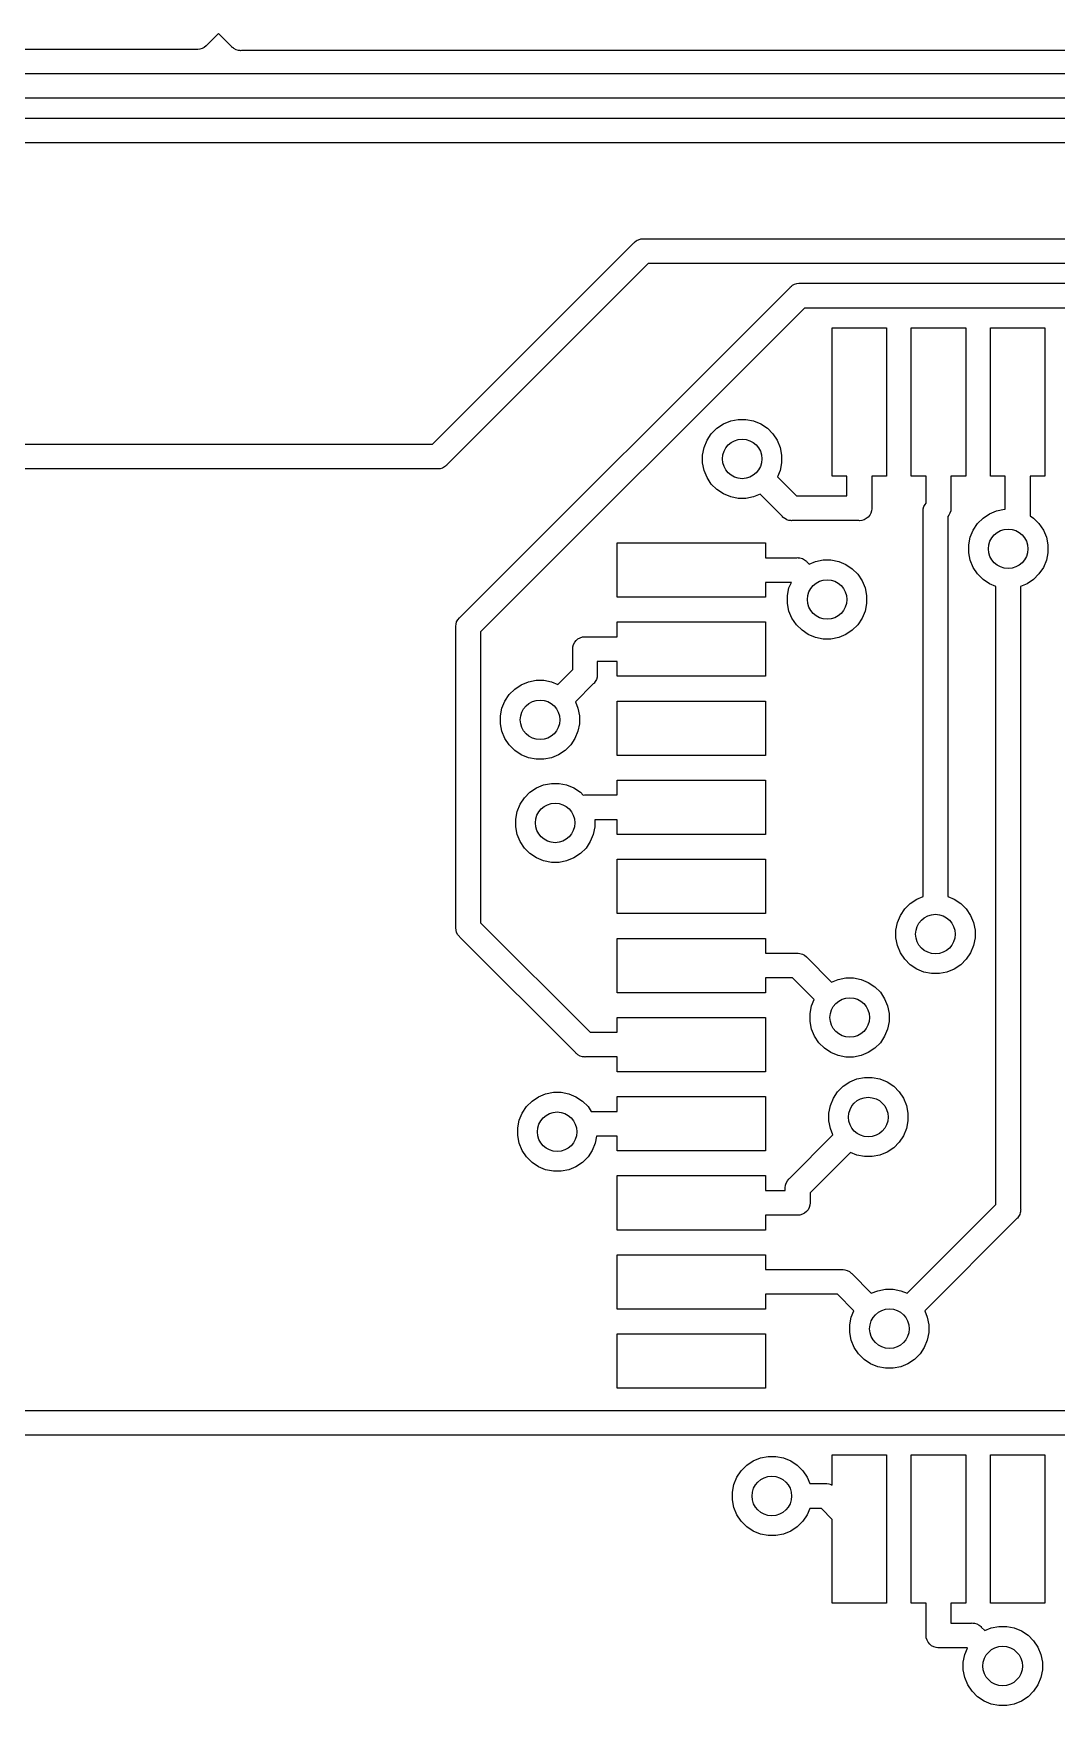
# Model space of a CAD drawing. Extents: x 0.4 to 23, y -16.1 to -0.4.
# Drawn here: x 13.482 to 13.89, y -4.232 to -3.566 of the extents above; entities that cross this region are included whole.
import ezdxf

# ---------------------------------------------------------------- set-up
doc = ezdxf.new("R2010")
doc.units = 0
doc.header["$MEASUREMENT"] = 0
doc.layers.add('BLACK', color=7, linetype='CONTINUOUS')

msp = doc.modelspace()

# ---------------------------------------------------------------- linework, layer by layer
at = {"layer": 'BLACK', "linetype": 'CONTINUOUS'}
for p, q in [((13.5561, -3.56632), (13.5513, -3.57106)), ((13.5613, -3.57156), (13.5561, -3.56632)), ((13.5474, -3.57268), (12.8138, -3.57268)), ((13.5477, -3.5727), (13.5474, -3.57268)), ((13.5479, -3.57268), (13.5477, -3.5727)), ((13.5486, -3.57261), (13.5479, -3.57268)), ((13.5479, -3.57268), (13.5479, -3.57268)), ((13.5496, -3.57232), (13.5486, -3.57261)), ((13.5504, -3.57187), (13.5496, -3.57232)), ((13.5512, -3.57125), (13.5504, -3.57187)), ((13.5513, -3.57106), (13.5512, -3.57125)), ((13.5614, -3.57175), (13.5613, -3.57156)), ((13.5616, -3.5719), (13.5614, -3.57175)), ((13.562, -3.57224), (13.5616, -3.5719)), ((13.5616, -3.5719), (13.5616, -3.5719)), ((13.5622, -3.57236), (13.562, -3.57224)), ((13.5631, -3.57282), (13.5622, -3.57236)), ((13.564, -3.5731), (13.5631, -3.57282)), ((13.5647, -3.57317), (13.564, -3.5731)), ((13.5649, -3.5732), (13.5647, -3.57317)), ((13.5647, -3.57317), (13.5647, -3.57317)), ((13.5652, -3.57317), (13.5649, -3.5732)), ((13.9858, -3.57317), (13.5652, -3.57317)), ((12.3721, -3.58229), (13.9901, -3.58229)), ((13.9919, -3.59213), (12.3703, -3.59213)), ((12.3559, -3.60005), (13.9974, -3.60005)), ((13.9992, -3.60989), (12.3541, -3.60989)), ((13.7224, -3.64889), (13.7228, -3.64869)), ((13.7228, -3.64869), (13.7233, -3.64844)), ((13.7233, -3.64844), (13.7242, -3.64815)), ((13.7242, -3.64815), (13.7249, -3.64808)), ((13.7249, -3.64808), (13.7252, -3.64806)), ((13.7249, -3.64808), (13.7249, -3.64808)), ((13.7252, -3.64806), (13.7254, -3.64808)), ((13.7254, -3.64808), (13.9157, -3.64808)), ((13.6413, -3.72988), (13.7215, -3.64969)), ((13.7215, -3.64969), (13.7217, -3.64951)), ((13.7217, -3.64951), (13.7219, -3.64935)), ((13.7219, -3.64935), (13.7224, -3.64889)), ((13.7219, -3.64935), (13.7219, -3.64935)), ((13.7272, -3.65793), (13.647, -3.73811)), ((13.9139, -3.65793), (13.7272, -3.65793)), ((13.6522, -3.79891), (13.7837, -3.66743)), ((13.7837, -3.66743), (13.7838, -3.66724)), ((13.7838, -3.66724), (13.7842, -3.66696)), ((13.7842, -3.66696), (13.7846, -3.66662)), ((13.7846, -3.66662), (13.7854, -3.66617)), ((13.7854, -3.66617), (13.7864, -3.66589)), ((13.7864, -3.66589), (13.7871, -3.66581)), ((13.7871, -3.66581), (13.7873, -3.66579)), ((13.7871, -3.66581), (13.7871, -3.66581)), ((13.7873, -3.66579), (13.7876, -3.66581)), ((13.7876, -3.66581), (13.9055, -3.66581)), ((13.7894, -3.67566), (13.6604, -3.8046)), ((13.9008, -3.67566), (13.7894, -3.67566)), ((13.8004, -3.7426), (13.8004, -3.68354)), ((13.8004, -3.68354), (13.8221, -3.68354)), ((13.8221, -3.68354), (13.8221, -3.7426)), ((13.8319, -3.7426), (13.8319, -3.68354)), ((13.8319, -3.68354), (13.8536, -3.68354)), ((13.8536, -3.68354), (13.8536, -3.7426)), ((13.8634, -3.7426), (13.8634, -3.68354)), ((13.8634, -3.68354), (13.8851, -3.68354)), ((13.8851, -3.68354), (13.8851, -3.7426)), ((13.7545, -3.72352), (13.7571, -3.72179)), ((13.7571, -3.72179), (13.76, -3.72061)), ((13.76, -3.72061), (13.763, -3.72)), ((13.763, -3.72), (13.7661, -3.72)), ((13.7661, -3.72), (13.7691, -3.72061)), ((13.7691, -3.72061), (13.772, -3.72179)), ((13.772, -3.72179), (13.7746, -3.72352)), ((13.7494, -3.73115), (13.7506, -3.72829)), ((13.7506, -3.72829), (13.7523, -3.72571)), ((13.7523, -3.72571), (13.7545, -3.72352)), ((13.7746, -3.72352), (13.7768, -3.72571)), ((13.7768, -3.72571), (13.7785, -3.72829)), ((13.7785, -3.72829), (13.7797, -3.73115)), ((12.0407, -3.72988), (13.6413, -3.72988)), ((13.7488, -3.7342), (13.7494, -3.73115)), ((13.7488, -3.7373), (13.7488, -3.7342)), ((13.7797, -3.73115), (13.7803, -3.7342)), ((13.7803, -3.7342), (13.7803, -3.7373)), ((13.6431, -3.73972), (12.0389, -3.73972)), ((13.6434, -3.73975), (13.6431, -3.73972)), ((13.6436, -3.73972), (13.6434, -3.73975)), ((13.6443, -3.73965), (13.6436, -3.73972)), ((13.6436, -3.73972), (13.6436, -3.73972)), ((13.6453, -3.73937), (13.6443, -3.73965)), ((13.6461, -3.73891), (13.6453, -3.73937)), ((13.6469, -3.7383), (13.6461, -3.73891)), ((13.647, -3.73811), (13.6469, -3.7383)), ((13.7494, -3.74034), (13.7488, -3.7373)), ((13.7506, -3.74321), (13.7494, -3.74034)), ((13.7797, -3.74034), (13.7786, -3.74288)), ((13.7803, -3.7373), (13.7797, -3.74034)), ((13.7523, -3.74579), (13.7506, -3.74321)), ((13.7545, -3.74798), (13.7523, -3.74579)), ((13.7571, -3.7497), (13.7545, -3.74798)), ((13.7786, -3.74288), (13.7862, -3.75048)), ((13.8063, -3.7426), (13.8004, -3.7426)), ((13.8063, -3.75048), (13.8063, -3.7426)), ((13.8221, -3.7426), (13.8162, -3.7426)), ((13.8162, -3.7426), (13.8162, -3.75516)), ((13.8378, -3.7426), (13.8319, -3.7426)), ((13.8378, -3.75337), (13.8378, -3.7426)), ((13.8536, -3.7426), (13.8477, -3.7426)), ((13.8477, -3.7426), (13.8477, -3.75516)), ((13.8693, -3.7426), (13.8634, -3.7426)), ((13.8693, -3.75578), (13.8693, -3.7426)), ((13.8851, -3.7426), (13.8792, -3.7426)), ((13.8792, -3.7426), (13.8792, -3.75837)), ((13.76, -3.75089), (13.7571, -3.7497)), ((13.763, -3.7515), (13.76, -3.75089)), ((13.7661, -3.7515), (13.763, -3.7515)), ((13.7691, -3.75089), (13.7661, -3.7515)), ((13.7717, -3.74984), (13.7691, -3.75089)), ((13.7806, -3.75871), (13.7717, -3.74984)), ((13.7862, -3.75048), (13.8063, -3.75048)), ((13.8162, -3.75516), (13.8162, -3.75541)), ((13.8367, -3.75568), (13.8369, -3.75475)), ((13.8369, -3.75475), (13.8374, -3.7539)), ((13.8374, -3.7539), (13.8378, -3.75337)), ((13.8477, -3.75516), (13.8477, -3.75541)), ((13.7807, -3.7589), (13.7806, -3.75871)), ((13.7809, -3.75906), (13.7807, -3.7589)), ((13.7815, -3.75952), (13.7809, -3.75906)), ((13.7822, -3.75991), (13.7815, -3.75952)), ((13.7823, -3.75997), (13.7822, -3.75991)), ((13.7832, -3.76026), (13.7823, -3.75997)), ((13.784, -3.76033), (13.7832, -3.76026)), ((13.7842, -3.76035), (13.784, -3.76033)), ((13.784, -3.76033), (13.784, -3.76033)), ((13.7844, -3.76033), (13.7842, -3.76035)), ((13.811, -3.76033), (13.7844, -3.76033)), ((13.8113, -3.76035), (13.811, -3.76033)), ((13.8122, -3.76026), (13.8113, -3.76035)), ((13.8132, -3.75997), (13.8122, -3.76026)), ((13.814, -3.75952), (13.8132, -3.75997)), ((13.8148, -3.7589), (13.814, -3.75952)), ((13.8154, -3.75815), (13.8148, -3.7589)), ((13.8158, -3.7573), (13.8154, -3.75815)), ((13.8161, -3.75637), (13.8158, -3.7573)), ((13.8162, -3.75565), (13.8161, -3.75637)), ((13.8162, -3.75541), (13.8162, -3.75565)), ((13.8366, -3.7564), (13.8367, -3.75568)), ((13.8366, -3.75665), (13.8366, -3.7564)), ((13.8366, -3.7564), (13.8366, -3.7564)), ((13.8366, -3.75689), (13.8366, -3.75665)), ((13.8366, -3.90995), (13.8366, -3.75689)), ((13.8469, -3.75815), (13.8464, -3.75868)), ((13.8464, -3.75868), (13.8464, -3.90995)), ((13.8473, -3.7573), (13.8469, -3.75815)), ((13.8476, -3.75637), (13.8473, -3.7573)), ((13.8477, -3.75565), (13.8476, -3.75637)), ((13.8477, -3.75541), (13.8477, -3.75565)), ((13.8477, -3.75565), (13.8477, -3.75565)), ((13.8566, -3.76407), (13.8583, -3.76149)), ((13.8583, -3.76149), (13.8605, -3.7593)), ((13.8605, -3.7593), (13.8631, -3.75757)), ((13.8631, -3.75757), (13.8659, -3.75638)), ((13.8659, -3.75638), (13.869, -3.75578)), ((13.869, -3.75578), (13.8693, -3.75578)), ((13.8792, -3.75837), (13.8806, -3.7593)), ((13.8806, -3.7593), (13.8827, -3.76149)), ((13.8827, -3.76149), (13.8845, -3.76407)), ((13.8548, -3.76998), (13.8554, -3.76693)), ((13.8554, -3.76693), (13.8566, -3.76407)), ((13.8845, -3.76407), (13.8857, -3.76693)), ((13.8857, -3.76693), (13.8863, -3.76998)), ((13.7148, -3.79083), (13.7148, -3.76917)), ((13.7148, -3.76917), (13.7739, -3.76917)), ((13.7739, -3.76917), (13.7739, -3.77508)), ((13.7739, -3.77508), (13.7864, -3.77508)), ((13.7864, -3.77508), (13.7867, -3.77506)), ((13.7867, -3.77506), (13.7869, -3.77508)), ((13.7869, -3.77508), (13.7869, -3.77508)), ((13.7869, -3.77508), (13.7876, -3.77515)), ((13.7876, -3.77515), (13.7886, -3.77543)), ((13.8548, -3.77308), (13.8548, -3.76998)), ((13.8554, -3.77612), (13.8548, -3.77308)), ((13.8863, -3.77308), (13.8857, -3.77612)), ((13.8863, -3.76998), (13.8863, -3.77308)), ((13.7886, -3.77543), (13.7894, -3.77589)), ((13.7894, -3.77589), (13.7902, -3.7765)), ((13.7902, -3.7765), (13.7903, -3.77669)), ((13.7903, -3.77669), (13.7913, -3.77763)), ((13.7913, -3.77763), (13.7938, -3.77658)), ((13.7938, -3.77658), (13.7968, -3.77598)), ((13.7968, -3.77598), (13.7999, -3.77598)), ((13.7999, -3.77598), (13.803, -3.77658)), ((13.803, -3.77658), (13.8058, -3.77777)), ((13.8058, -3.77777), (13.8084, -3.77949)), ((13.8084, -3.77949), (13.8106, -3.78169)), ((13.8106, -3.78169), (13.8123, -3.78426)), ((13.8566, -3.77899), (13.8554, -3.77612)), ((13.8583, -3.78157), (13.8566, -3.77899)), ((13.8605, -3.78376), (13.8583, -3.78157)), ((13.8827, -3.78157), (13.8806, -3.78376)), ((13.8845, -3.77899), (13.8827, -3.78157)), ((13.8857, -3.77612), (13.8845, -3.77899)), ((13.7842, -3.78492), (13.7739, -3.78492)), ((13.7739, -3.78492), (13.7739, -3.79083)), ((13.7826, -3.79017), (13.7832, -3.78713)), ((13.7832, -3.78713), (13.7842, -3.78492)), ((13.8123, -3.78426), (13.8135, -3.78713)), ((13.8135, -3.78713), (13.8141, -3.79017)), ((13.8631, -3.78548), (13.8605, -3.78376)), ((13.8656, -3.78653), (13.8631, -3.78548)), ((13.8656, -4.0327), (13.8656, -3.78653)), ((13.878, -3.78548), (13.8754, -3.78653)), ((13.8754, -3.78653), (13.8754, -4.0345)), ((13.8806, -3.78376), (13.878, -3.78548)), ((13.7739, -3.79083), (13.7148, -3.79083)), ((13.7826, -3.79328), (13.7826, -3.79017)), ((13.7832, -3.79632), (13.7826, -3.79328)), ((13.8141, -3.79328), (13.8135, -3.79632)), ((13.8141, -3.79017), (13.8141, -3.79328)), ((13.6506, -3.80232), (13.6507, -3.8016)), ((13.6507, -3.8016), (13.6509, -3.80067)), ((13.6509, -3.80067), (13.6514, -3.79982)), ((13.6514, -3.79982), (13.652, -3.79907)), ((13.652, -3.79907), (13.6522, -3.79891)), ((13.7148, -3.80657), (13.7148, -3.80067)), ((13.7148, -3.80067), (13.7739, -3.80067)), ((13.7739, -3.80067), (13.7739, -3.82232)), ((13.7844, -3.79918), (13.7832, -3.79632)), ((13.7862, -3.80176), (13.7844, -3.79918)), ((13.7884, -3.80396), (13.7862, -3.80176)), ((13.8106, -3.80176), (13.8084, -3.80396)), ((13.8123, -3.79918), (13.8106, -3.80176)), ((13.8135, -3.79632), (13.8123, -3.79918)), ((13.6506, -3.80256), (13.6506, -3.80232)), ((13.6506, -3.80232), (13.6506, -3.80232)), ((13.6506, -3.8028), (13.6506, -3.80256)), ((13.6506, -3.92225), (13.6506, -3.8028)), ((13.6604, -3.8046), (13.6604, -3.92045)), ((13.6979, -3.80875), (13.6985, -3.808)), ((13.6985, -3.808), (13.6992, -3.80738)), ((13.6992, -3.80738), (13.7001, -3.80693)), ((13.7001, -3.80693), (13.701, -3.80665)), ((13.701, -3.80665), (13.7018, -3.80657)), ((13.7018, -3.80657), (13.702, -3.80655)), ((13.7018, -3.80657), (13.7018, -3.80657)), ((13.702, -3.80655), (13.7022, -3.80657)), ((13.7022, -3.80657), (13.7148, -3.80657)), ((13.7909, -3.80568), (13.7884, -3.80396)), ((13.7938, -3.80687), (13.7909, -3.80568)), ((13.7968, -3.80747), (13.7938, -3.80687)), ((13.7999, -3.80747), (13.7968, -3.80747)), ((13.803, -3.80687), (13.7999, -3.80747)), ((13.8058, -3.80568), (13.803, -3.80687)), ((13.8084, -3.80396), (13.8058, -3.80568)), ((13.6971, -3.81053), (13.6974, -3.8096)), ((13.6971, -3.8115), (13.6971, -3.81053)), ((13.6971, -3.81174), (13.6971, -3.8115)), ((13.6971, -3.81965), (13.6971, -3.81174)), ((13.6974, -3.8096), (13.6979, -3.80875)), ((13.6912, -3.82553), (13.6971, -3.81965)), ((13.7148, -3.81642), (13.7069, -3.81642)), ((13.7069, -3.81642), (13.7069, -3.82145)), ((13.7069, -3.82145), (13.7069, -3.82169)), ((13.7069, -3.82169), (13.7069, -3.82193)), ((13.7148, -3.82232), (13.7148, -3.81642)), ((13.6718, -3.82959), (13.674, -3.82739)), ((13.674, -3.82739), (13.6766, -3.82567)), ((13.6766, -3.82567), (13.6795, -3.82448)), ((13.6795, -3.82448), (13.6825, -3.82388)), ((13.6825, -3.82388), (13.6856, -3.82388)), ((13.6856, -3.82388), (13.6887, -3.82448)), ((13.6887, -3.82448), (13.6912, -3.82553)), ((13.7053, -3.82534), (13.6982, -3.83249)), ((13.7055, -3.82519), (13.7053, -3.82534)), ((13.7056, -3.825), (13.7055, -3.82519)), ((13.7061, -3.82444), (13.7056, -3.825)), ((13.7056, -3.825), (13.7056, -3.825)), ((13.7066, -3.82359), (13.7061, -3.82443)), ((13.7061, -3.82443), (13.7061, -3.82444)), ((13.7068, -3.82266), (13.7066, -3.82359)), ((13.7069, -3.82193), (13.7068, -3.82266)), ((13.7069, -3.82193), (13.7069, -3.82193)), ((13.7739, -3.82232), (13.7148, -3.82232)), ((13.6683, -3.83807), (13.6689, -3.83503)), ((13.6689, -3.83503), (13.6701, -3.83217)), ((13.6701, -3.83217), (13.6718, -3.82959)), ((13.6982, -3.83249), (13.6992, -3.83503)), ((13.6992, -3.83503), (13.6998, -3.83807)), ((13.7148, -3.85382), (13.7148, -3.83217)), ((13.7148, -3.83217), (13.7739, -3.83217)), ((13.7739, -3.83217), (13.7739, -3.85382)), ((13.6683, -3.84118), (13.6683, -3.83807)), ((13.6689, -3.84422), (13.6683, -3.84118)), ((13.6998, -3.84118), (13.6992, -3.84422)), ((13.6998, -3.83807), (13.6998, -3.84118)), ((13.6701, -3.84709), (13.6689, -3.84422)), ((13.6718, -3.84966), (13.6701, -3.84709)), ((13.698, -3.84709), (13.6963, -3.84966)), ((13.6992, -3.84422), (13.698, -3.84709)), ((13.674, -3.85186), (13.6718, -3.84966)), ((13.6766, -3.85358), (13.674, -3.85186)), ((13.6795, -3.85477), (13.6766, -3.85358)), ((13.6825, -3.85537), (13.6795, -3.85477)), ((13.6887, -3.85477), (13.6856, -3.85537)), ((13.6915, -3.85358), (13.6887, -3.85477)), ((13.6941, -3.85186), (13.6915, -3.85358)), ((13.6963, -3.84966), (13.6941, -3.85186)), ((13.7739, -3.85382), (13.7148, -3.85382)), ((13.6856, -3.85537), (13.6825, -3.85537)), ((13.6779, -3.87065), (13.6801, -3.86846)), ((13.6801, -3.86846), (13.6827, -3.86674)), ((13.6827, -3.86674), (13.6855, -3.86555)), ((13.6855, -3.86555), (13.6886, -3.86494)), ((13.6886, -3.86494), (13.6917, -3.86494)), ((13.6917, -3.86494), (13.6947, -3.86555)), ((13.6947, -3.86555), (13.6976, -3.86674)), ((13.6976, -3.86674), (13.7002, -3.86846)), ((13.7002, -3.86846), (13.7013, -3.86961)), ((13.7148, -3.86957), (13.7148, -3.86366)), ((13.7148, -3.86366), (13.7739, -3.86366)), ((13.7739, -3.86366), (13.7739, -3.88531)), ((13.675, -3.8761), (13.6762, -3.87323)), ((13.6762, -3.87323), (13.6779, -3.87065)), ((13.7013, -3.86961), (13.7018, -3.86957)), ((13.7018, -3.86957), (13.702, -3.86954)), ((13.7018, -3.86957), (13.7018, -3.86957)), ((13.702, -3.86954), (13.7022, -3.86957)), ((13.7022, -3.86957), (13.7148, -3.86957)), ((13.6744, -3.87914), (13.675, -3.8761)), ((13.6744, -3.88224), (13.6744, -3.87914)), ((13.7148, -3.87941), (13.7059, -3.87941)), ((13.7059, -3.87941), (13.7059, -3.88224)), ((13.7148, -3.88531), (13.7148, -3.87941)), ((13.675, -3.88529), (13.6744, -3.88224)), ((13.6762, -3.88815), (13.675, -3.88529)), ((13.6779, -3.89073), (13.6762, -3.88815)), ((13.7041, -3.88815), (13.7024, -3.89073)), ((13.7053, -3.88529), (13.7041, -3.88815)), ((13.7059, -3.88224), (13.7053, -3.88529)), ((13.7739, -3.88531), (13.7148, -3.88531)), ((13.6801, -3.89293), (13.6779, -3.89073)), ((13.6827, -3.89465), (13.6801, -3.89293)), ((13.6855, -3.89584), (13.6827, -3.89465)), ((13.6976, -3.89465), (13.6947, -3.89584)), ((13.7002, -3.89293), (13.6976, -3.89465)), ((13.7024, -3.89073), (13.7002, -3.89293)), ((13.7148, -3.91681), (13.7148, -3.89516)), ((13.7148, -3.89516), (13.7739, -3.89516)), ((13.7739, -3.89516), (13.7739, -3.91681)), ((13.6886, -3.89644), (13.6855, -3.89584)), ((13.6917, -3.89644), (13.6886, -3.89644)), ((13.6947, -3.89584), (13.6917, -3.89644)), ((13.8276, -3.9175), (13.8293, -3.91492)), ((13.8293, -3.91492), (13.8315, -3.91273)), ((13.8315, -3.91273), (13.8341, -3.911)), ((13.8341, -3.911), (13.8366, -3.90995)), ((13.8464, -3.90995), (13.849, -3.911)), ((13.849, -3.911), (13.8516, -3.91273)), ((13.8516, -3.91273), (13.8537, -3.91492)), ((13.8537, -3.91492), (13.8555, -3.9175)), ((13.6604, -3.92045), (13.704, -3.96406)), ((13.7739, -3.91681), (13.7148, -3.91681)), ((13.8258, -3.92341), (13.8264, -3.92037)), ((13.8264, -3.92037), (13.8276, -3.9175)), ((13.8555, -3.9175), (13.8567, -3.92037)), ((13.8567, -3.92037), (13.8573, -3.92341)), ((13.6506, -3.92249), (13.6506, -3.92225)), ((13.6507, -3.92345), (13.6506, -3.92249)), ((13.6509, -3.92438), (13.6507, -3.92345)), ((13.6514, -3.92524), (13.6509, -3.92438)), ((13.6519, -3.9258), (13.6514, -3.92524)), ((13.652, -3.92598), (13.6519, -3.9258)), ((13.6522, -3.92614), (13.652, -3.92598)), ((13.6983, -3.97229), (13.6522, -3.92614)), ((13.7148, -3.94831), (13.7148, -3.92665)), ((13.7148, -3.92665), (13.7739, -3.92665)), ((13.7739, -3.92665), (13.7739, -3.93256)), ((13.8258, -3.92651), (13.8258, -3.92341)), ((13.8264, -3.92955), (13.8258, -3.92651)), ((13.8573, -3.92651), (13.8567, -3.92955)), ((13.8573, -3.92341), (13.8573, -3.92651)), ((13.7739, -3.93256), (13.7864, -3.93256)), ((13.7864, -3.93256), (13.7867, -3.93254)), ((13.7867, -3.93254), (13.7869, -3.93256)), ((13.7869, -3.93256), (13.7869, -3.93256)), ((13.7869, -3.93256), (13.7876, -3.93263)), ((13.7876, -3.93263), (13.7886, -3.93291)), ((13.7886, -3.93291), (13.7894, -3.93337)), ((13.7894, -3.93337), (13.7902, -3.93398)), ((13.7902, -3.93398), (13.7903, -3.93417)), ((13.7903, -3.93417), (13.8002, -3.94408)), ((13.8276, -3.93242), (13.8264, -3.92955)), ((13.8293, -3.935), (13.8276, -3.93242)), ((13.8315, -3.93719), (13.8293, -3.935)), ((13.8537, -3.935), (13.8516, -3.93719)), ((13.8555, -3.93242), (13.8537, -3.935)), ((13.8567, -3.92955), (13.8555, -3.93242)), ((13.8341, -3.93892), (13.8315, -3.93719)), ((13.8369, -3.9401), (13.8341, -3.93892)), ((13.84, -3.94071), (13.8369, -3.9401)), ((13.8431, -3.94071), (13.84, -3.94071)), ((13.8461, -3.9401), (13.8431, -3.94071)), ((13.849, -3.93892), (13.8461, -3.9401)), ((13.8516, -3.93719), (13.849, -3.93892)), ((13.7739, -3.94831), (13.7148, -3.94831)), ((13.7846, -3.9424), (13.7739, -3.9424)), ((13.7739, -3.9424), (13.7739, -3.94831)), ((13.7933, -3.95104), (13.7846, -3.9424)), ((13.8002, -3.94408), (13.8028, -3.94303)), ((13.8028, -3.94303), (13.8058, -3.94243)), ((13.8058, -3.94243), (13.8089, -3.94243)), ((13.8089, -3.94243), (13.812, -3.94303)), ((13.812, -3.94303), (13.8148, -3.94422)), ((13.8148, -3.94422), (13.8174, -3.94594)), ((13.8174, -3.94594), (13.8196, -3.94813)), ((13.8196, -3.94813), (13.8213, -3.95071)), ((13.7916, -3.95662), (13.7922, -3.95358)), ((13.7922, -3.95358), (13.7933, -3.95104)), ((13.8213, -3.95071), (13.8225, -3.95358)), ((13.8225, -3.95358), (13.8231, -3.95662)), ((13.7148, -3.96406), (13.7148, -3.95815)), ((13.7148, -3.95815), (13.7739, -3.95815)), ((13.7739, -3.95815), (13.7739, -3.9798)), ((13.7916, -3.95972), (13.7916, -3.95662)), ((13.7922, -3.96277), (13.7916, -3.95972)), ((13.8231, -3.95972), (13.8225, -3.96277)), ((13.8231, -3.95662), (13.8231, -3.95972)), ((13.704, -3.96406), (13.7148, -3.96406)), ((13.7934, -3.96563), (13.7922, -3.96277)), ((13.7951, -3.96821), (13.7934, -3.96563)), ((13.7973, -3.97041), (13.7951, -3.96821)), ((13.8196, -3.96821), (13.8174, -3.97041)), ((13.8213, -3.96563), (13.8196, -3.96821)), ((13.8225, -3.96277), (13.8213, -3.96563)), ((13.6985, -3.97247), (13.6983, -3.97229)), ((13.6987, -3.97263), (13.6985, -3.97247)), ((13.6992, -3.97301), (13.6987, -3.97263)), ((13.6987, -3.97263), (13.6987, -3.97263)), ((13.6992, -3.97309), (13.6992, -3.97301)), ((13.7001, -3.97355), (13.6992, -3.97309)), ((13.701, -3.97383), (13.7001, -3.97355)), ((13.7018, -3.9739), (13.701, -3.97383)), ((13.702, -3.97392), (13.7018, -3.9739)), ((13.7018, -3.9739), (13.7018, -3.9739)), ((13.7022, -3.9739), (13.702, -3.97392)), ((13.7148, -3.9739), (13.7022, -3.9739)), ((13.7148, -3.9798), (13.7148, -3.9739)), ((13.7999, -3.97213), (13.7973, -3.97041)), ((13.8028, -3.97332), (13.7999, -3.97213)), ((13.8058, -3.97392), (13.8028, -3.97332)), ((13.8089, -3.97392), (13.8058, -3.97392)), ((13.812, -3.97332), (13.8089, -3.97392)), ((13.8148, -3.97213), (13.812, -3.97332)), ((13.8174, -3.97041), (13.8148, -3.97213)), ((13.7739, -3.9798), (13.7148, -3.9798)), ((13.6863, -3.98852), (13.6894, -3.98792)), ((13.6894, -3.98792), (13.6925, -3.98792)), ((13.6925, -3.98792), (13.6955, -3.98852)), ((13.8009, -3.99035), (13.8026, -3.98777)), ((13.8026, -3.98777), (13.8048, -3.98557)), ((13.8048, -3.98557), (13.8074, -3.98385)), ((13.8074, -3.98385), (13.8102, -3.98266)), ((13.8102, -3.98266), (13.8133, -3.98206)), ((13.8133, -3.98206), (13.8164, -3.98206)), ((13.8164, -3.98206), (13.8194, -3.98266)), ((13.8194, -3.98266), (13.8223, -3.98385)), ((13.8223, -3.98385), (13.8249, -3.98557)), ((13.8249, -3.98557), (13.8271, -3.98777)), ((13.8271, -3.98777), (13.8288, -3.99035)), ((13.677, -3.99621), (13.6787, -3.99363)), ((13.6787, -3.99363), (13.6809, -3.99143)), ((13.6809, -3.99143), (13.6835, -3.98971)), ((13.6835, -3.98971), (13.6863, -3.98852)), ((13.6955, -3.98852), (13.6984, -3.98971)), ((13.6984, -3.98971), (13.701, -3.99143)), ((13.701, -3.99143), (13.7032, -3.99363)), ((13.7032, -3.99363), (13.7045, -3.99555)), ((13.7148, -3.99555), (13.7148, -3.98965)), ((13.7148, -3.98965), (13.7739, -3.98965)), ((13.7739, -3.98965), (13.7739, -4.0113)), ((13.7991, -3.99626), (13.7997, -3.99321)), ((13.7997, -3.99321), (13.8009, -3.99035)), ((13.8288, -3.99035), (13.83, -3.99321)), ((13.83, -3.99321), (13.8306, -3.99626)), ((13.6752, -4.00211), (13.6758, -3.99907)), ((13.6758, -3.99907), (13.677, -3.99621)), ((13.7045, -3.99555), (13.7148, -3.99555)), ((13.7991, -3.99936), (13.7991, -3.99626)), ((13.7997, -4.0024), (13.7991, -3.99936)), ((13.8306, -3.99936), (13.83, -4.0024)), ((13.8306, -3.99626), (13.8306, -3.99936)), ((13.6752, -4.00522), (13.6752, -4.00211)), ((13.6758, -4.00826), (13.6752, -4.00522)), ((13.677, -4.01112), (13.6758, -4.00826)), ((13.7061, -4.00826), (13.7049, -4.01112)), ((13.7066, -4.00539), (13.7061, -4.00826)), ((13.7148, -4.00539), (13.7066, -4.00539)), ((13.7148, -4.0113), (13.7148, -4.00539)), ((13.7834, -4.02232), (13.8007, -4.00494)), ((13.8007, -4.00494), (13.7997, -4.0024)), ((13.8271, -4.00785), (13.8249, -4.01004)), ((13.8288, -4.00527), (13.8271, -4.00785)), ((13.83, -4.0024), (13.8288, -4.00527)), ((13.6787, -4.0137), (13.677, -4.01112)), ((13.6809, -4.0159), (13.6787, -4.0137)), ((13.7032, -4.0137), (13.701, -4.0159)), ((13.7049, -4.01112), (13.7032, -4.0137)), ((13.7739, -4.0113), (13.7148, -4.0113)), ((13.8077, -4.0119), (13.7916, -4.02801)), ((13.8102, -4.01295), (13.8077, -4.0119)), ((13.8133, -4.01356), (13.8102, -4.01295)), ((13.8164, -4.01356), (13.8133, -4.01356)), ((13.8194, -4.01295), (13.8164, -4.01356)), ((13.8223, -4.01176), (13.8194, -4.01295)), ((13.8249, -4.01004), (13.8223, -4.01176)), ((13.6835, -4.01762), (13.6809, -4.0159)), ((13.6863, -4.01881), (13.6835, -4.01762)), ((13.6894, -4.01941), (13.6863, -4.01881)), ((13.6925, -4.01941), (13.6894, -4.01941)), ((13.6955, -4.01881), (13.6925, -4.01941)), ((13.6984, -4.01762), (13.6955, -4.01881)), ((13.701, -4.0159), (13.6984, -4.01762)), ((13.7148, -4.0428), (13.7148, -4.02114)), ((13.7148, -4.02114), (13.7739, -4.02114)), ((13.7739, -4.02114), (13.7739, -4.02705)), ((13.7739, -4.02705), (13.7817, -4.02705)), ((13.7817, -4.02597), (13.7818, -4.025)), ((13.7817, -4.02621), (13.7817, -4.02597)), ((13.7817, -4.02705), (13.7817, -4.02621)), ((13.7818, -4.025), (13.7821, -4.02408)), ((13.7821, -4.02408), (13.7826, -4.02322)), ((13.7826, -4.02322), (13.783, -4.02266)), ((13.783, -4.02266), (13.7832, -4.02247)), ((13.783, -4.02266), (13.783, -4.02266)), ((13.7832, -4.02247), (13.7834, -4.02232)), ((13.7916, -4.02801), (13.7916, -4.03173)), ((13.7908, -4.03472), (13.7902, -4.03547)), ((13.7912, -4.03386), (13.7908, -4.03472)), ((13.7915, -4.03293), (13.7912, -4.03386)), ((13.7916, -4.03197), (13.7915, -4.03293)), ((13.7916, -4.03173), (13.7916, -4.03197)), ((13.8303, -4.068), (13.8656, -4.0327)), ((13.8754, -4.0345), (13.8755, -4.03474)), ((13.8755, -4.03474), (13.8754, -4.03498)), ((13.8754, -4.03498), (13.8754, -4.03498)), ((13.8754, -4.03498), (13.8754, -4.0357)), ((13.7864, -4.03689), (13.7739, -4.03689)), ((13.7739, -4.03689), (13.7739, -4.0428)), ((13.7867, -4.03691), (13.7864, -4.03689)), ((13.7869, -4.03689), (13.7867, -4.03691)), ((13.7876, -4.03682), (13.7869, -4.03689)), ((13.7869, -4.03689), (13.7869, -4.03689)), ((13.7886, -4.03654), (13.7876, -4.03682)), ((13.7894, -4.03608), (13.7886, -4.03654)), ((13.7902, -4.03547), (13.7894, -4.03608)), ((13.8738, -4.03839), (13.8373, -4.07496)), ((13.874, -4.03823), (13.8738, -4.03839)), ((13.8742, -4.03805), (13.874, -4.03823)), ((13.8746, -4.03748), (13.8742, -4.03805)), ((13.8742, -4.03805), (13.8742, -4.03805)), ((13.8751, -4.03663), (13.8746, -4.03748)), ((13.8753, -4.03584), (13.8751, -4.03663)), ((13.8754, -4.0357), (13.8753, -4.03584)), ((13.7739, -4.0428), (13.7148, -4.0428)), ((13.7148, -4.07429), (13.7148, -4.05264)), ((13.7148, -4.05264), (13.7739, -4.05264)), ((13.7739, -4.05264), (13.7739, -4.05854)), ((13.7739, -4.05854), (13.8043, -4.05854)), ((13.8043, -4.05854), (13.8045, -4.05852)), ((13.8045, -4.05852), (13.8048, -4.05854)), ((13.8048, -4.05854), (13.8048, -4.05854)), ((13.8048, -4.05854), (13.8055, -4.05861)), ((13.8055, -4.05861), (13.8064, -4.0589)), ((13.8064, -4.0589), (13.8073, -4.05935)), ((13.8073, -4.05935), (13.808, -4.05997)), ((13.808, -4.05997), (13.8082, -4.06016)), ((13.8082, -4.06016), (13.816, -4.068)), ((13.816, -4.068), (13.8186, -4.06695)), ((13.8186, -4.06695), (13.8216, -4.06634)), ((13.8216, -4.06634), (13.8247, -4.06634)), ((13.8247, -4.06634), (13.8278, -4.06695)), ((13.8278, -4.06695), (13.8303, -4.068)), ((13.7739, -4.07429), (13.7148, -4.07429)), ((13.8025, -4.06839), (13.7739, -4.06839)), ((13.7739, -4.06839), (13.7739, -4.07429)), ((13.8091, -4.07496), (13.8025, -4.06839)), ((13.8074, -4.08054), (13.808, -4.0775)), ((13.8074, -4.08364), (13.8074, -4.08054)), ((13.808, -4.0775), (13.8091, -4.07496)), ((13.8373, -4.07496), (13.8383, -4.0775)), ((13.8383, -4.0775), (13.8389, -4.08054)), ((13.8389, -4.08054), (13.8389, -4.08364)), ((13.7148, -4.10579), (13.7148, -4.08413)), ((13.7148, -4.08413), (13.7739, -4.08413)), ((13.7739, -4.08413), (13.7739, -4.10579)), ((13.808, -4.08668), (13.8074, -4.08364)), ((13.8092, -4.08955), (13.808, -4.08668)), ((13.8383, -4.08668), (13.8371, -4.08955)), ((13.8389, -4.08364), (13.8383, -4.08668)), ((13.8109, -4.09213), (13.8092, -4.08955)), ((13.8131, -4.09432), (13.8109, -4.09213)), ((13.8157, -4.09605), (13.8131, -4.09432)), ((13.8332, -4.09432), (13.8306, -4.09605)), ((13.8354, -4.09213), (13.8332, -4.09432)), ((13.8371, -4.08955), (13.8354, -4.09213)), ((13.8186, -4.09723), (13.8157, -4.09605)), ((13.8216, -4.09784), (13.8186, -4.09723)), ((13.8247, -4.09784), (13.8216, -4.09784)), ((13.8278, -4.09723), (13.8247, -4.09784)), ((13.8306, -4.09605), (13.8278, -4.09723)), ((13.7739, -4.10579), (13.7148, -4.10579)), ((12.6912, -4.11463), (14.0315, -4.11463)), ((14.0268, -4.12448), (12.6894, -4.12448)), ((13.7664, -4.13649), (13.769, -4.13476)), ((13.769, -4.13476), (13.7719, -4.13358)), ((13.7719, -4.13358), (13.7749, -4.13297)), ((13.7749, -4.13297), (13.778, -4.13297)), ((13.778, -4.13297), (13.781, -4.13358)), ((13.781, -4.13358), (13.7839, -4.13476)), ((13.7839, -4.13476), (13.7865, -4.13649)), ((13.8004, -4.14439), (13.8004, -4.13236)), ((13.8004, -4.13236), (13.8221, -4.13236)), ((13.8221, -4.13236), (13.8221, -4.19142)), ((13.8319, -4.19142), (13.8319, -4.13236)), ((13.8319, -4.13236), (13.8536, -4.13236)), ((13.8536, -4.13236), (13.8536, -4.19142)), ((13.8634, -4.19142), (13.8634, -4.13236)), ((13.8634, -4.13236), (13.8851, -4.13236)), ((13.8851, -4.13236), (13.8851, -4.19142)), ((13.7613, -4.14413), (13.7625, -4.14126)), ((13.7625, -4.14126), (13.7642, -4.13868)), ((13.7642, -4.13868), (13.7664, -4.13649)), ((13.7865, -4.13649), (13.7887, -4.13868)), ((13.7887, -4.13868), (13.7904, -4.14126)), ((13.7904, -4.14126), (13.7915, -4.1438)), ((13.7607, -4.14717), (13.7613, -4.14413)), ((13.7607, -4.15027), (13.7607, -4.14717)), ((13.7915, -4.1438), (13.7978, -4.1438)), ((13.7978, -4.1438), (13.7981, -4.14378)), ((13.7981, -4.14378), (13.7983, -4.1438)), ((13.7983, -4.1438), (13.7983, -4.1438)), ((13.7983, -4.1438), (13.7991, -4.14387)), ((13.7991, -4.14387), (13.8, -4.14415)), ((13.8, -4.14415), (13.8004, -4.14439)), ((13.7613, -4.15331), (13.7607, -4.15027)), ((13.7625, -4.15618), (13.7613, -4.15331)), ((13.7915, -4.15364), (13.7904, -4.15618)), ((13.7961, -4.15364), (13.7915, -4.15364)), ((13.8004, -4.15802), (13.7961, -4.15364)), ((13.7642, -4.15876), (13.7625, -4.15618)), ((13.7664, -4.16095), (13.7642, -4.15876)), ((13.769, -4.16268), (13.7664, -4.16095)), ((13.7865, -4.16095), (13.7839, -4.16268)), ((13.7887, -4.15876), (13.7865, -4.16095)), ((13.7904, -4.15618), (13.7887, -4.15876)), ((13.8004, -4.19142), (13.8004, -4.15802)), ((13.7719, -4.16386), (13.769, -4.16268)), ((13.7749, -4.16447), (13.7719, -4.16386)), ((13.778, -4.16447), (13.7749, -4.16447)), ((13.781, -4.16386), (13.778, -4.16447)), ((13.7839, -4.16268), (13.781, -4.16386)), ((13.8221, -4.19142), (13.8004, -4.19142)), ((13.8378, -4.19142), (13.8319, -4.19142)), ((13.8378, -4.20398), (13.8378, -4.19142)), ((13.8536, -4.19142), (13.8477, -4.19142)), ((13.8477, -4.19142), (13.8477, -4.1993)), ((13.8851, -4.19142), (13.8634, -4.19142)), ((13.8477, -4.1993), (13.8559, -4.1993)), ((13.8559, -4.1993), (13.8562, -4.19928)), ((13.8562, -4.19928), (13.8564, -4.1993)), ((13.8564, -4.1993), (13.8564, -4.1993)), ((13.8564, -4.1993), (13.8571, -4.19937)), ((13.8571, -4.19937), (13.858, -4.19966)), ((13.858, -4.19966), (13.8589, -4.20011)), ((13.8589, -4.20011), (13.8597, -4.20073)), ((13.8597, -4.20073), (13.8598, -4.20092)), ((13.8598, -4.20092), (13.8612, -4.20232)), ((13.8612, -4.20232), (13.8637, -4.20127)), ((13.8637, -4.20127), (13.8668, -4.20067)), ((13.8668, -4.20067), (13.8699, -4.20067)), ((13.8699, -4.20067), (13.8729, -4.20127)), ((13.8729, -4.20127), (13.8758, -4.20246)), ((13.8378, -4.20422), (13.8378, -4.20398)), ((13.8379, -4.20519), (13.8378, -4.20422)), ((13.8382, -4.20612), (13.8379, -4.20519)), ((13.8386, -4.20697), (13.8382, -4.20612)), ((13.8393, -4.20772), (13.8386, -4.20697)), ((13.84, -4.20834), (13.8393, -4.20772)), ((13.8758, -4.20246), (13.8784, -4.20418)), ((13.8784, -4.20418), (13.8806, -4.20637)), ((13.8806, -4.20637), (13.8823, -4.20895)), ((13.8409, -4.20879), (13.84, -4.20834)), ((13.8418, -4.20907), (13.8409, -4.20879)), ((13.8425, -4.20915), (13.8418, -4.20907)), ((13.8428, -4.20917), (13.8425, -4.20915)), ((13.8425, -4.20915), (13.8425, -4.20915)), ((13.843, -4.20915), (13.8428, -4.20917)), ((13.8541, -4.20915), (13.843, -4.20915)), ((13.8526, -4.21486), (13.8532, -4.21182)), ((13.8532, -4.21182), (13.8543, -4.20928)), ((13.8543, -4.20928), (13.8541, -4.20915)), ((13.8823, -4.20895), (13.8835, -4.21182)), ((13.8835, -4.21182), (13.8841, -4.21486)), ((13.8526, -4.21796), (13.8526, -4.21486)), ((13.8532, -4.22101), (13.8526, -4.21796)), ((13.8544, -4.22387), (13.8532, -4.22101)), ((13.8835, -4.22101), (13.8823, -4.22387)), ((13.8841, -4.21796), (13.8835, -4.22101)), ((13.8841, -4.21486), (13.8841, -4.21796)), ((13.8561, -4.22645), (13.8544, -4.22387)), ((13.8583, -4.22865), (13.8561, -4.22645)), ((13.8806, -4.22645), (13.8784, -4.22865)), ((13.8823, -4.22387), (13.8806, -4.22645)), ((13.8609, -4.23037), (13.8583, -4.22865)), ((13.8637, -4.23156), (13.8609, -4.23037)), ((13.8668, -4.23216), (13.8637, -4.23156)), ((13.8699, -4.23216), (13.8668, -4.23216)), ((13.8729, -4.23156), (13.8699, -4.23216)), ((13.8758, -4.23037), (13.8729, -4.23156)), ((13.8784, -4.22865), (13.8758, -4.23037))]:
    msp.add_line(p, q, dxfattribs=at)
at = {"layer": 'BLACK'}
for centre in [(13.7646, -3.73575), (13.8705, -3.77153), (13.7984, -3.79172), (13.6841, -3.83963), (13.6901, -3.88069), (13.8415, -3.92496), (13.8074, -3.95817), (13.8148, -3.99781), (13.6909, -4.00367), (13.8232, -4.08209), (13.7764, -4.14872), (13.8683, -4.21641)]:
    msp.add_circle(centre, 0.00787, dxfattribs=at)

doc.saveas('drawing.dxf')
